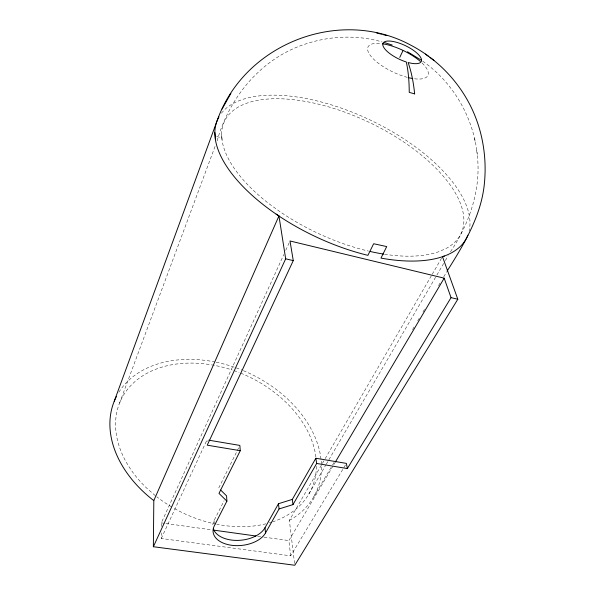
<?xml version="1.0" encoding="UTF-8"?>
<svg xmlns="http://www.w3.org/2000/svg" width="595" height="595" viewBox="0 0 595 595"><rect width="100%" height="100%" fill="white"/><g stroke="black" fill="none" stroke-linecap="round" stroke-linejoin="round"><path stroke-width="0.45" stroke-dasharray="2.98 2.23" d="M345.435 464.978L290.672 555.827L161.275 538.49L161.29 532.971M161.304 526.53L161.312 522.849L283.845 254.489M119.55 403.142L215.479 145.284M217.101 140.926C229.291 97.223 261.309 58.347 305.183 44.127C329.831 35.789 357.074 34.718 382.124 41.94M285.771 250.272L290.01 240.982M161.275 538.49L207 439.884L207.075 441.654M238.625 447.886L218.685 488.101L218.782 489.863M212.824 524.82A26.976 16.407 -5.9 0 1 214.081 520.484L224.07 500.789M294.562 563.42L289.356 520.335L321.932 464.226M322.401 463.423L324.729 459.414M325.19 458.619L431.769 275.054M432.23 274.25L441.542 258.223M308.917 493.924L325.792 465.059M326.261 464.256L436.433 275.82M436.901 275.024L444.867 261.391M445.335 260.588L448.147 255.776M450.489 251.767C470.563 221.972 482.582 185.328 476.461 149.293M313.714 496.87L332.159 465.654M332.635 464.859L334.048 462.456M412.543 329.608L414.432 326.41M417.742 320.802L419.639 317.604M422.948 312.003L424.837 308.798M438.552 285.593L440.441 282.394M443.751 276.787L446.592 271.989M290.672 555.827L288.873 540.587L333.379 465.387M333.855 464.583L334.799 462.984M289.356 520.335L291.163 519.39A110.737 79.715 25.2 0 0 321.456 466.011M161.312 522.849L164.986 523.362M165.901 523.488L211.783 529.87M257.672 536.251L263.176 537.017M264.091 537.144L288.873 540.587M216.677 136.5L221.786 137.884L222.233 141.298A130.9 61.092 25.4 0 0 269.453 204.055L280.037 211.723A130.9 61.092 25.4 0 0 368.469 251.09M422.71 61.225C453.278 82.407 473.33 117.468 477.302 154.35M155.362 495.68L147.411 488.778A105.159 75.662 25.2 0 1 125.865 391.577A105.159 75.662 25.2 0 1 232.206 370.016M474.602 138.375L475.375 143.038M384.571 254.236A130.9 61.092 25.4 0 0 439.17 251.559L445.982 248.539A130.9 61.092 25.4 0 0 375.609 125.53A130.9 61.092 25.4 0 0 221.638 134.582L222.233 141.298M214.081 520.484L214.215 523.124M221.638 134.582L221.786 137.884M118.874 392.209A110.737 79.715 25.2 0 1 214.527 361.872M216.208 362.214A110.737 79.715 25.2 0 1 241.823 370.016M243.429 370.678A110.737 79.715 25.2 0 1 321.434 465.149M316.443 466.316A105.159 75.662 25.2 0 1 294.012 510.696L287.385 515.173A105.159 75.662 25.2 0 1 272.755 521.815M271.922 522.09A105.159 75.662 25.2 0 1 269.371 522.879M265.891 523.816A105.159 75.662 25.2 0 1 217.041 524.314M216.178 524.143A105.159 75.662 25.2 0 1 173.19 507.825M171.628 506.91A105.159 75.662 25.2 0 1 156.753 496.78M233.932 370.603A105.159 75.662 25.2 0 1 239.071 372.5M240.767 373.169A105.159 75.662 25.2 0 1 315.938 457.28M221.422 113.206A137.884 64.394 25.4 0 1 370.112 119.974A137.884 64.394 25.4 0 1 469.143 230.979M422.1 63.025A33.149 11.922 25.5 0 1 413.57 78.652M407.3 77.343A33.149 11.922 25.5 0 1 370.477 55.662A33.149 11.922 25.5 0 1 381.685 43.658"/><path stroke-width="0.89" d="M444.391 256.043L442.472 256.616L457.808 299.233L294.785 565.25L153.361 546.731L153.815 500.551L278.943 215.933L276.139 214.118M114.24 401.238L217.383 120.026C244.515 43.755 339.745 6.619 410.84 45.198C437.741 59.24 459.727 82.326 472.423 109.889C482.828 132.603 486.822 158.017 484.456 182.858C481.496 215.487 464.115 244.121 447.061 271.186M153.361 546.731L285.674 258.818L278.943 215.933M220.656 490.042L226.569 495.866L226.896 501.146L214.341 525.764A27.117 16.392 -5.9 0 0 231.395 545.258A27.117 16.392 -5.9 0 0 265.519 532.956L279.07 508.941L292.985 504.605L316.659 463.453L347.354 468.57L451.04 297.641L444.182 278.17L290.01 240.982L293.268 260.603L207.238 445.186L240.268 450.698L239.852 445.424L208.823 440.188M399.758 57.425L402.845 50.902M240.268 450.698L218.975 493.389L226.896 501.146M230.875 93.4L222.084 109.071M265.519 532.956L265.013 527.735L278.482 503.712L292.324 499.391L315.848 458.247L346.387 463.393L347.354 468.57M335.275 462.181L444.182 278.17M213.62 530.123L255.835 535.991M285.674 258.818L293.268 260.603M451.04 297.641L457.808 299.233M376.605 32.941L381.462 34.198M382.897 34.555L386.765 35.551M384.623 42.632L392.202 45.042M407.463 51.743L421.26 60.184M153.815 500.551L151.68 498.967A110.737 79.715 25.2 0 1 116.367 396.612M425.41 54.078L428.586 56.451M429.94 57.432L433.934 60.415M315.848 458.247L316.659 463.453M292.324 499.391L292.985 504.605M467.856 235.196A137.884 64.394 25.4 0 1 380.978 258.111L386.72 246.575L373.645 243.734L367.918 255.344A137.884 64.394 25.4 0 1 215.405 139.632L214.847 132.566A137.884 64.394 25.4 0 1 218.96 116.865M278.482 503.712L279.07 508.941M214.847 132.566L215.405 139.632M265.013 527.735A26.976 16.407 -5.9 0 1 237.97 540.394A26.976 16.407 -5.9 0 1 213.419 529.074M383.656 254.087A130.9 61.092 25.4 0 1 370.246 251.499M412.722 78.518A33.149 11.922 25.5 0 1 408.698 77.7M382.488 43.77A33.149 11.922 25.5 0 1 420.278 61.367M414.641 93.891L409.234 92.366A139.312 45.153 -74.7 0 0 406.288 61.977A21.182 7.438 25.5 0 1 383.5 42.565A21.182 7.438 25.5 0 1 415.622 51.981A21.182 7.438 25.5 0 1 408.103 62.512A139.223 55.856 -77.5 0 1 414.641 93.891"/></g></svg>
